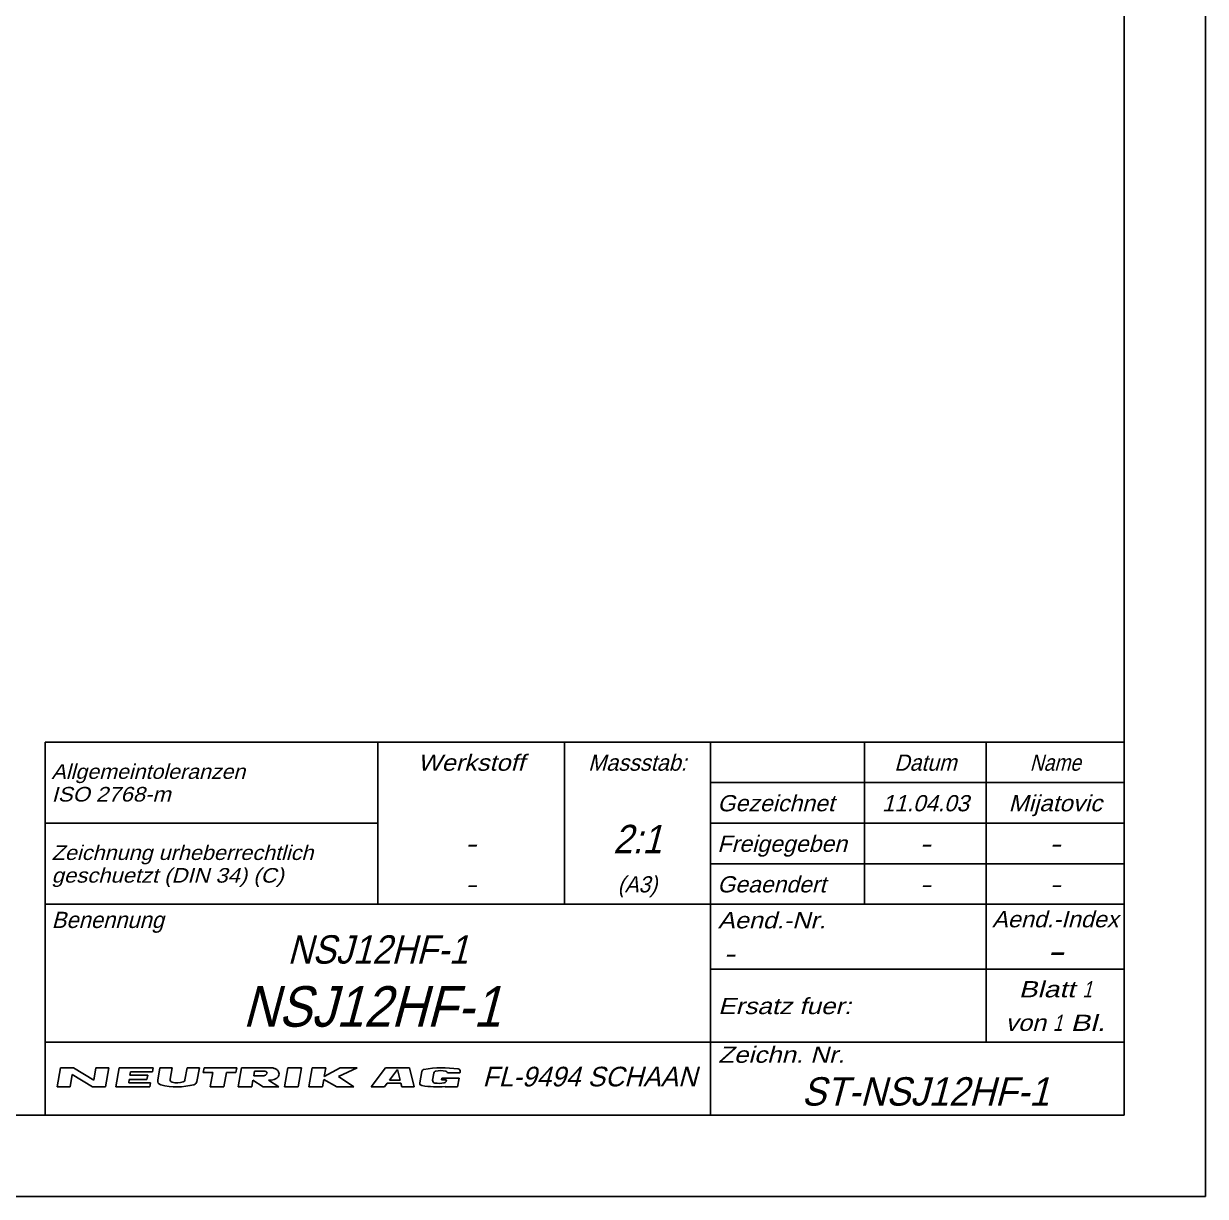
# Model space of a CAD drawing. Extents: x 0 to 420, y 0 to 297.
# Drawn here: x 274.4 to 420, y 0 to 144.6 of the extents above; entities that cross this region are included whole.
import ezdxf
from ezdxf.enums import TextEntityAlignment as Align

# ---------------------------------------------------------------- set-up
doc = ezdxf.new("R2010")
doc.units = 0
doc.header["$LTSCALE"] = 23.1
doc.layers.get('0').update_dxf_attribs({"linetype": 'CONTINUOUS'})
doc.styles.get("Standard").update_dxf_attribs({"font": 'txt', "width": 0.8})

msp = doc.modelspace()

# ---------------------------------------------------------------- linework, layer by layer
at = {"color": 7, "linetype": 'CONTINUOUS'}
for p, q in [((420, 0), (420, 297)), ((420, 0), (420, 297)), ((420, 0), (420, 297)), ((410, 10), (410, 287)), ((410, 10), (410, 287)), ((410, 62), (410, 10)), ((410, 62), (410, 10)), ((277, 56), (410, 56)), ((277, 56), (277, 10)), ((318, 56), (318, 36)), ((341, 56), (341, 36)), ((359, 56), (359, 10)), ((378, 56), (378, 36)), ((393, 56), (393, 19)), ((410, 56), (410, 10)), ((359, 51), (410, 51)), ((277, 46), (318, 46)), ((359, 46), (410, 46)), ((359, 41), (410, 41)), ((277, 36), (410, 36)), ((359, 28), (410, 28)), ((277, 19), (410, 19)), ((12.5, 10), (410, 10)), ((230, 10), (410, 10)), ((230, 10), (410, 10)), ((277, 10), (410, 10)), ((0, 0), (420, 0)), ((0, 0), (420, 0)), ((0, 0), (420, 0))]:
    msp.add_line(p, q, dxfattribs=at)
at = {"color": 2, "linetype": 'CONTINUOUS'}
for p, q in [((278.49964, 13.50011), (278.91355, 15.84748)), ((278.91355, 15.84748), (280.5064, 15.84748)), ((280.35858, 15.00913), (280.0925, 13.50011)), ((282.85903, 13.50011), (280.35858, 15.00913)), ((280.5064, 15.84748), (283.00685, 14.33846)), ((283.00685, 14.33846), (283.27294, 15.84748)), ((283.27294, 15.84748), (284.86579, 15.84748)), ((284.86579, 15.84748), (284.45189, 13.50011)), ((285.7094, 13.50011), (286.12331, 15.84748)), ((286.12331, 15.84748), (290.31503, 15.84748)), ((287.54363, 15.34447), (287.46972, 14.9253)), ((287.46972, 14.9253), (289.64942, 14.9253)), ((290.22633, 15.34447), (287.54363, 15.34447)), ((289.64942, 14.9253), (289.56072, 14.42229)), ((290.31503, 15.84748), (290.22633, 15.34447)), ((290.88355, 14.31726), (291.15337, 15.84748)), ((291.15337, 15.84748), (292.66239, 15.84748)), ((292.66239, 15.84748), (292.41657, 14.45333)), ((294.24696, 14.37415), (294.50675, 15.84748)), ((294.50675, 15.84748), (296.01577, 15.84748)), ((296.01577, 15.84748), (295.71918, 14.16545)), ((296.49913, 15.26064), (296.60261, 15.84748)), ((297.67282, 15.26064), (296.49913, 15.26064)), ((296.60261, 15.84748), (300.62666, 15.84748)), ((297.36239, 13.50011), (297.67282, 15.26064)), ((299.3495, 15.26064), (299.03908, 13.50011)), ((300.52319, 15.26064), (299.3495, 15.26064)), ((300.62666, 15.84748), (300.52319, 15.26064)), ((301.2135, 15.84748), (300.7996, 13.50011)), ((304.31538, 15.84748), (301.2135, 15.84748)), ((302.7128, 14.84146), (302.81628, 15.42831)), ((303.77397, 14.84146), (302.7128, 14.84146)), ((302.81628, 15.42831), (304.07039, 15.42831)), ((306.50034, 13.50011), (306.91424, 15.84748)), ((306.91424, 15.84748), (308.59093, 15.84748)), ((308.59093, 15.84748), (308.17703, 13.50011)), ((309.51838, 13.50011), (309.93228, 15.84748)), ((309.93228, 15.84748), (311.60897, 15.84748)), ((311.60897, 15.84748), (311.4168, 14.75763)), ((311.4168, 14.75763), (313.35231, 15.84748)), ((315.46536, 15.84748), (313.16014, 14.75763)), ((313.16014, 14.75763), (315.05145, 13.50011)), ((313.35231, 15.84748), (315.46536, 15.84748)), ((317.19767, 13.50011), (318.9582, 15.84748)), ((318.9582, 15.84748), (321.91636, 15.84748)), ((319.45666, 14.33231), (320.44606, 15.65152)), ((320.44606, 15.65152), (320.77586, 14.33231)), ((321.91636, 15.84748), (322.5032, 13.50011)), ((323.19698, 13.99852), (323.44525, 15.4065)), ((324.76839, 14.31977), (324.92435, 15.20425)), ((325.86085, 14.34838), (325.89916, 14.56562)), ((325.89916, 14.56562), (328.01983, 14.56562)), ((326.59763, 15.21191), (328.13378, 15.21191)), ((327.83195, 13.50011), (328.01983, 14.56562)), ((328.13378, 15.21191), (328.15881, 15.35384)), ((278.49964, 13.50011), (280.0925, 13.50011)), ((280.0925, 13.50011), (278.49964, 13.50011)), ((284.45189, 13.50011), (282.85903, 13.50011)), ((289.90112, 13.50011), (285.7094, 13.50011)), ((287.38103, 14.42229), (287.30712, 14.00312)), ((287.30712, 14.00312), (289.98982, 14.00312)), ((289.56072, 14.42229), (287.38103, 14.42229)), ((289.98982, 14.00312), (289.90112, 13.50011)), ((299.03908, 13.50011), (297.36239, 13.50011)), ((300.7996, 13.50011), (302.47629, 13.50011)), ((302.47629, 13.50011), (302.62411, 14.33846)), ((302.62411, 14.33846), (303.90147, 13.50011)), ((303.90147, 13.50011), (305.82967, 13.50011)), ((305.82967, 13.50011), (304.5523, 14.33846)), ((308.17703, 13.50011), (306.50034, 13.50011)), ((311.19507, 13.50011), (309.51838, 13.50011)), ((311.35767, 14.42229), (311.19507, 13.50011)), ((312.95559, 13.50011), (311.35767, 14.42229)), ((315.05145, 13.50011), (312.95559, 13.50011)), ((317.19767, 13.50011), (318.83251, 13.50011)), ((318.83251, 13.50011), (319.18366, 13.96832)), ((319.18366, 13.96832), (320.86686, 13.96832)), ((319.45666, 14.33231), (320.77586, 14.33231)), ((320.86686, 13.96832), (320.98391, 13.50011)), ((320.98391, 13.50011), (322.5032, 13.50011)), ((325.86085, 14.34838), (326.46676, 14.34838)), ((326.31718, 13.50011), (326.32207, 13.5278)), ((326.31718, 13.50011), (327.83195, 13.50011)), ((326.4477, 14.24029), (326.46676, 14.34838))]:
    msp.add_line(p, q, dxfattribs=at)
for centre, radius, start, end in [((303.77127, 15.61951), 0.77805, 270.1987234, 285.1919235), ((303.77397, 15.6195), 0.77734, 285, 298.8638533), ((304.02796, 14.90716), 0.52287, 74.2117657, 85.3454741), ((303.89681, 15.39665), 0.52287, 298.8638533, 315.7882343), ((304.07731, 15.08168), 0.3415, 49.8060319, 74.2117657), ((304.0268, 15.27018), 0.3415, 315.7882343, 340.1939681), ((304.18763, 15.21226), 0.17057, 15, 49.8060319), ((304.47982, 3.66593), 12.18266, 88.0677144, 90.7734175), ((304.18763, 15.21226), 0.17057, 340.1939681, 15), ((304.85071, 14.52556), 1.31671, 72.6679684, 88.2637227), ((304.93753, 14.80378), 1.02525, 53.0047286, 72.6679684), ((305.07051, 14.98028), 0.80426, 28.8008671, 53.0047286), ((305.07051, 15.20451), 0.80426, 306.9952714, 331.1991329), ((305.27444, 15.0924), 0.57155, 0, 28.8008671), ((305.27444, 15.0924), 0.57155, 331.1991329, 360), ((323.7436, 15.35389), 0.30295, 99.8027899, 170), ((325.9666, 2.48782), 13.35966, 81.6598953, 99.8027899), ((325.2227, 15.15164), 0.30295, 99.7818252, 170), ((325.76146, 12.02666), 3.47403, 80.2083391, 99.7818252), ((326.30075, 15.15155), 0.30295, 11.493425, 80.2083391), ((327.86046, 15.40644), 0.30295, 350, 81.6598953), ((291.37892, 14.22991), 0.50301, 170, 256.2209108), ((293.25587, 21.88356), 8.38344, 256.2209108, 284.4612688), ((292.74681, 14.3951), 0.33534, 170, 257.3877507), ((293.25936, 16.68582), 2.6827, 257.3877507, 286.2626489), ((293.91672, 14.43238), 0.33534, 286.2626489, 350), ((295.22382, 14.2528), 0.50301, 284.4612688, 350), ((303.14969, 132.19496), 117.86484, 270.6818442, 270.8360088), ((304.85071, 15.65923), 1.31671, 270.8139812, 287.3320316), ((304.93753, 15.38101), 1.02525, 287.3320316, 306.9952714), ((323.49533, 13.94592), 0.30295, 170, 261.4614733), ((325.43392, 26.8579), 13.35966, 261.4614733, 273.8118151), ((325.06674, 14.26717), 0.30295, 170, 261.5304678), ((325.53379, 17.40366), 3.47403, 261.5304678, 281.1930684), ((326.14935, 14.2929), 0.30295, 281.1930684, 350)]:
    msp.add_arc(centre, radius, start, end, dxfattribs=at)

# ---------------------------------------------------------------- texts
at = {"color": 2, "linetype": 'CONTINUOUS', "oblique": 15}
for s, height, p, p2 in [('Werkstoff', 2, (322.92857, 52.46472), (336.07143, 52.46472)), ('Massstab:', 2, (343.92857, 52.46472), (356.07143, 52.46472)), ('Datum', 2, (381.66667, 52.46472), (389.33333, 52.46472)), ('Name', 2, (398.35714, 52.46472), (404.64286, 52.46472)), (' Allgemeintoleranzen', 1.8, (277.0625, 51.46587), (301.6625, 51.46587)), (' ISO 2768-m', 1.8, (277.0625, 48.67063), (292.49107, 48.67063)), (' Gezeichnet', 2, (359.0625, 47.46472), (374.25298, 47.46472)), ('Mijatovic', 2, (395.7381, 47.46472), (407.2619, 47.46472)), ('11.04.03', 2, (380.14286, 47.46472), (390.85714, 47.46472)), ('2:1', 3.5, (347, 42.29841), (353, 42.29841)), (' Freigegeben', 2, (359.0625, 42.46472), (375.8244, 42.46472)), (' Zeichnung urheberrechtlich', 1.8, (277.0625, 41.46587), (310.0625, 41.46587)), ('-', 2, (328.78571, 42.46472), (330.21429, 42.46472)), ('-', 2, (384.78571, 42.46472), (386.21429, 42.46472)), ('-', 2, (400.78571, 42.46472), (402.21429, 42.46472)), (' geschuetzt (DIN 34) (C)', 1.8, (277.0625, 38.67063), (306.41964, 38.67063)), ('(', 2, (347.57143, 37.46472), (348.42857, 37.46472)), ('A3', 2, (348.42857, 37.46472), (351.57143, 37.46472)), (')', 2, (351.57143, 37.46472), (352.42857, 37.46472)), (' Geaendert', 2, (359.0625, 37.46472), (373.20536, 37.46472)), ('-', 2, (328.78571, 37.46472), (330.21429, 37.46472)), ('-', 2, (384.78571, 37.46472), (386.21429, 37.46472)), ('-', 2, (400.78571, 37.46472), (402.21429, 37.46472)), (' Benennung', 2, (277.0625, 33.07812), (291.63393, 33.07812)), (' Aend.-Nr.', 2, (359.0625, 33.03528), (373.20536, 33.03528)), ('Aend.-Index', 2, (393.71429, 33.16469), (409.28571, 33.16469)), ('NSJ12HF-1', 3.5, (306.875, 28.68827), (329.125, 28.68827)), ('-', 2, (360.63393, 28.89417), (362.0625, 28.89417)), ('-', 3, (400.42857, 28.76476), (402.57143, 28.76476)), ('Blatt ', 2, (397, 24.53528), (404.85714, 24.53528)), ('1', 2, (404.85714, 24.53528), (406, 24.53528)), ('NSJ12HF-1', 5, (301.35714, 20.91181), (333.14286, 20.91181)), (' Ersatz fuer:', 2, (359.0625, 22.46472), (376.34821, 22.46472)), ('von ', 2, (395.35714, 20.39417), (401.21429, 20.39417)), ('1', 2, (401.21429, 20.39417), (402.35714, 20.39417)), (' Bl.', 2, (402.35714, 20.39417), (407.64286, 20.39417)), (' Zeichn. Nr.', 2, (359.0625, 16.46472), (375.53869, 16.46472)), ('ST-NSJ12HF-1', 3.5, (370.25, 11.18827), (400.75, 11.18827))]:
    msp.add_text(s, height=height, dxfattribs=at).set_placement(p, p2, align=Align.FIT)
at = {"color": 4, "linetype": 'CONTINUOUS', "oblique": 15}
msp.add_text('FL-9494 SCHAAN', height=2.4236218, dxfattribs=at).set_placement((330.91413, 13.55443), (357.34315, 13.55443), align=Align.FIT)

doc.saveas('drawing.dxf')
